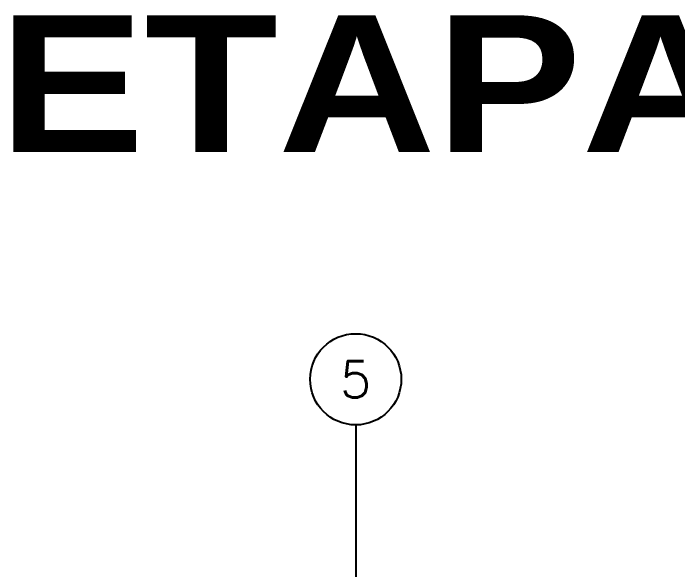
# Model space of a CAD drawing. Extents: x 226317 to 226469, y 8188101 to 8188260.
# Drawn here: x 226372.044 to 226375.689, y 8188172.658 to 8188175.709 of the extents above; entities that cross this region are included whole.
import ezdxf
from ezdxf.enums import TextEntityAlignment as Align

# ---------------------------------------------------------------- set-up
doc = ezdxf.new("R2010")
doc.units = 0
doc.header["$LTSCALE"] = 15
doc.linetypes.add('PHANTOM', pattern=[2.5, 1.25, -0.25, 0.25, -0.25, 0.25, -0.25])
doc.linetypes.add('PHANTOM2', pattern=[1.25, 0.625, -0.125, 0.125, -0.125, 0.125, -0.125])
doc.layers.get('0').update_dxf_attribs({"color": 250})
doc.layers.add('A-EJES', color=250, linetype='PHANTOM')
doc.layers.add('L11 Borde Laminas y Ejes', color=150, linetype='Continuous')
doc.styles.add('R160-75', font='', dxfattribs={"height": 0.6})
doc.styles.add('ROMANS', font='romans.shx', dxfattribs={"width": 0.8})
doc.styles.get('R160-75').set_extended_font_data('Arial Black', bold=True)

# ---------------------------------------------------------------- blocks, each defined once
blk = doc.blocks.new('EJES 1P')
at = {"layer": 'A-EJES', "linetype": 'PHANTOM2'}
blk.add_lwpolyline([(26.8543, 5.3453), (26.8543, -4.1582)], dxfattribs=at)
at = {"layer": 'A-EJES', "linetype": 'Continuous'}
blk.add_circle((26.8543, 5.5924), 0.25, dxfattribs=at)
at = {"layer": 'A-EJES', "linetype": 'Continuous', "style": 'ROMANS'}
blk.add_text('5', height=0.2, dxfattribs=at).set_placement((26.8543, 5.5924), align=Align.MIDDLE_CENTER)

msp = doc.modelspace()

# ---------------------------------------------------------------- block references
msp.add_blockref('EJES 1P', (226347.0678, 8188168.1096))

# ---------------------------------------------------------------- texts
at = {"layer": 'L11 Borde Laminas y Ejes', "style": 'R160-75'}
msp.add_text('ETAPA V - TORRE G', height=0.75, dxfattribs=at).set_placement((226377.8262, 8188174.9477), align=Align.CENTER)

doc.saveas('drawing.dxf')
